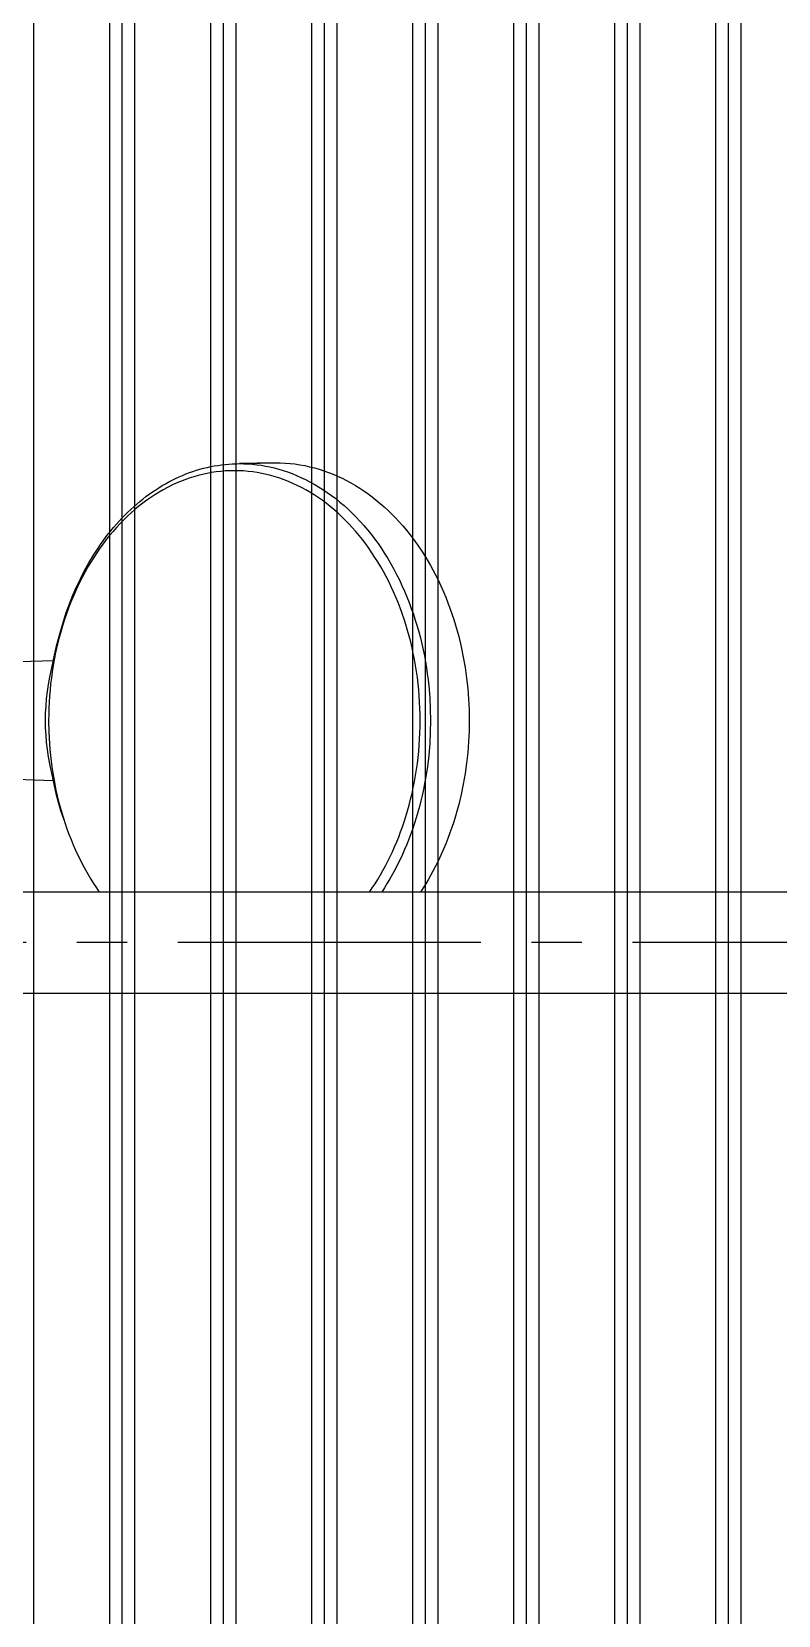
# Model space of a CAD drawing. Header units: inches. Extents: x -12478 to 399182, y -16583 to 525552.
# Drawn here: x 58216.2 to 58400.9, y 5479.4 to 5871.3 of the extents above; entities that cross this region are included whole.
import ezdxf

# ---------------------------------------------------------------- set-up
doc = ezdxf.new("R2010")
doc.units = ezdxf.units.IN
doc.header["$LTSCALE"] = 1000
doc.header["$MEASUREMENT"] = 0
doc.linetypes.add('CENTER2', pattern=[1.125, 0.75, -0.125, 0.125, -0.125])
doc.layers.add('8', color=8, linetype='Continuous')
doc.layers.add('A-ANNO-TXT3', color=252, linetype='Continuous')
doc.layers.add('Default', color=7, linetype='Continuous', true_color=0x000000)
doc.layers.add('Sanitary', color=253, linetype='Continuous', lineweight=0)

# ---------------------------------------------------------------- blocks, each defined once
blk = doc.blocks.new('Raindance S Showerpipe 300 1jet+thermostat 27114000 top')
at = {"layer": 'Default', "color": 0}
for p, q in [((382.21, -1059.7), (380.91, -1097.26)), ((410.53, -1097.25), (409.23, -1059.7)), ((328.28, -1071.24), (328.28, -1463.19)), ((353.28, -1463.19), (353.28, -1071.24)), ((377.25, -1098.11), (381.12, -1097.21)), ((381.12, -1097.21), (385, -1096.42)), ((382.82, -1097.14), (381.38, -1097.38)), ((384.25, -1096.92), (382.82, -1097.14)), ((385.68, -1096.74), (384.25, -1096.92)), ((385, -1096.42), (386.77, -1096.1)), ((387.1, -1096.57), (385.68, -1096.74)), ((386.77, -1096.1), (388.55, -1095.84)), ((388.53, -1096.44), (387.1, -1096.57)), ((389.96, -1096.33), (388.53, -1096.44)), ((388.55, -1095.84), (390.34, -1095.63)), ((392.84, -1096.18), (389.96, -1096.33)), ((390.34, -1095.63), (392.13, -1095.48)), ((392.13, -1095.48), (393.92, -1095.38)), ((395.72, -1096.13), (392.84, -1096.18)), ((393.92, -1095.38), (395.72, -1095.34)), ((395.72, -1095.34), (397.52, -1095.38)), ((397.24, -1096.14), (395.72, -1096.13)), ((398.75, -1096.18), (397.24, -1096.14)), ((397.52, -1095.38), (399.31, -1095.48)), ((400.26, -1096.25), (398.75, -1096.18)), ((399.31, -1095.48), (401.11, -1095.63)), ((401.77, -1096.35), (400.26, -1096.25)), ((401.11, -1095.63), (402.89, -1095.84)), ((403.28, -1096.47), (401.77, -1096.35)), ((402.89, -1095.84), (404.67, -1096.1)), ((404.78, -1096.62), (403.28, -1096.47)), ((404.67, -1096.1), (406.44, -1096.42)), ((406.29, -1096.8), (404.78, -1096.62)), ((407.79, -1097.01), (406.29, -1096.8)), ((406.44, -1096.42), (410.33, -1097.21)), ((409.26, -1097.24), (407.79, -1097.01)), ((410.72, -1097.5), (409.26, -1097.24)), ((410.33, -1097.21), (414.19, -1098.11)), ((367.65, -1101.14), (366.32, -1101.66)), ((368.95, -1100.66), (367.65, -1101.14)), ((370.26, -1100.2), (368.95, -1100.66)), ((371.58, -1099.77), (370.26, -1100.2)), ((371.08, -1099.93), (373.42, -1099.12)), ((372.9, -1099.37), (371.58, -1099.77)), ((374.3, -1098.97), (372.9, -1099.37)), ((373.42, -1099.12), (377.25, -1098.11)), ((375.7, -1098.6), (374.3, -1098.97)), ((377.12, -1098.26), (375.7, -1098.6)), ((378.53, -1097.94), (377.12, -1098.26)), ((379.96, -1097.64), (378.53, -1097.94)), ((381.38, -1097.38), (379.96, -1097.64)), ((412.18, -1097.78), (410.72, -1097.5)), ((413.64, -1098.1), (412.18, -1097.78)), ((415.08, -1098.44), (413.64, -1098.1)), ((414.19, -1098.11), (418.03, -1099.12)), ((416.52, -1098.8), (415.08, -1098.44)), ((417.96, -1099.2), (416.52, -1098.8)), ((419.38, -1099.62), (417.96, -1099.2)), ((418.03, -1099.12), (420.24, -1099.77)), ((420.77, -1100.07), (419.38, -1099.62)), ((420.24, -1099.77), (422.44, -1100.49)), ((422.15, -1100.53), (420.77, -1100.07)), ((423.51, -1101.03), (422.15, -1100.53)), ((422.44, -1100.49), (424.61, -1101.27)), ((424.87, -1101.55), (423.51, -1101.03)), ((359.96, -1104.59), (358.77, -1105.23)), ((361.17, -1103.97), (359.96, -1104.59)), ((362.38, -1103.38), (361.17, -1103.97)), ((363.68, -1102.78), (362.38, -1103.38)), ((364.99, -1102.2), (363.68, -1102.78)), ((366.32, -1101.66), (364.99, -1102.2)), ((424.61, -1101.27), (426.76, -1102.13)), ((426.19, -1102.09), (424.87, -1101.55)), ((427.5, -1102.66), (426.19, -1102.09)), ((426.76, -1102.13), (428.81, -1103.02)), ((428.79, -1103.25), (427.5, -1102.66)), ((430.07, -1103.87), (428.79, -1103.25)), ((428.81, -1103.02), (430.83, -1103.97)), ((431.31, -1104.5), (430.07, -1103.87)), ((430.83, -1103.97), (432.82, -1104.99)), ((432.54, -1105.16), (431.31, -1104.5)), ((432.82, -1104.99), (434.78, -1106.08)), ((354.34, -1107.94), (353.28, -1108.66)), ((355.41, -1107.24), (354.34, -1107.94)), ((356.5, -1106.56), (355.41, -1107.24)), ((357.6, -1105.9), (356.5, -1106.56)), ((358.77, -1105.23), (357.6, -1105.9)), ((433.75, -1105.85), (432.54, -1105.16)), ((434.95, -1106.56), (433.75, -1105.85)), ((434.78, -1106.08), (436.62, -1107.19)), ((436.1, -1107.28), (434.95, -1106.56)), ((437.23, -1108.02), (436.1, -1107.28)), ((436.62, -1107.19), (438.42, -1108.36)), ((438.35, -1108.79), (437.23, -1108.02)), ((439.44, -1109.59), (438.35, -1108.79)), ((438.42, -1108.36), (439.31, -1108.97)), ((439.31, -1108.97), (440.19, -1109.59)), ((440.49, -1110.39), (439.44, -1109.59)), ((440.19, -1109.59), (441.05, -1110.23)), ((441.52, -1111.21), (440.49, -1110.39)), ((441.05, -1110.23), (441.9, -1110.89)), ((442.53, -1112.06), (441.52, -1111.21)), ((441.9, -1110.89), (442.71, -1111.54)), ((443.52, -1112.93), (442.53, -1112.06)), ((442.71, -1111.54), (443.51, -1112.2)), ((443.51, -1112.2), (444.3, -1112.88)), ((444.46, -1113.8), (443.52, -1112.93)), ((444.3, -1112.88), (445.08, -1113.58)), ((445.37, -1114.69), (444.46, -1113.8)), ((445.08, -1113.58), (445.82, -1114.27)), ((446.27, -1115.61), (445.37, -1114.69)), ((445.82, -1114.27), (446.55, -1114.98)), ((447.14, -1116.55), (446.27, -1115.61)), ((446.55, -1114.98), (447.27, -1115.7)), ((447.95, -1117.49), (447.14, -1116.55)), ((447.27, -1115.7), (447.97, -1116.44)), ((447.97, -1116.44), (448.63, -1117.17)), ((448.75, -1118.44), (447.95, -1117.49)), ((448.63, -1117.17), (449.28, -1117.91)), ((449.51, -1119.42), (448.75, -1118.44)), ((449.28, -1117.91), (449.92, -1118.66)), ((450.25, -1120.42), (449.51, -1119.42)), ((449.92, -1118.66), (450.53, -1119.42)), ((450.95, -1121.41), (450.25, -1120.42)), ((450.53, -1119.42), (451.13, -1120.2)), ((451.13, -1120.2), (451.72, -1120.99)), ((451.61, -1122.42), (450.95, -1121.41)), ((452.25, -1123.45), (451.61, -1122.42)), ((451.72, -1120.99), (452.29, -1121.8)), ((452.85, -1124.5), (452.25, -1123.45)), ((452.29, -1121.8), (452.84, -1122.61)), ((452.84, -1122.61), (453.35, -1123.41)), ((453.41, -1125.53), (452.85, -1124.5)), ((453.35, -1123.41), (453.85, -1124.23)), ((453.85, -1124.23), (454.33, -1125.05)), ((453.94, -1126.59), (453.41, -1125.53)), ((454.43, -1127.66), (453.94, -1126.59)), ((454.33, -1125.05), (454.79, -1125.88)), ((454.89, -1128.74), (454.43, -1127.66)), ((454.79, -1125.88), (455.22, -1126.71)), ((455.22, -1126.71), (455.63, -1127.55)), ((455.63, -1127.55), (456.02, -1128.4)), ((456.02, -1128.4), (456.4, -1129.26)), ((455.31, -1129.82), (454.89, -1128.74)), ((455.7, -1130.91), (455.31, -1129.82)), ((456.05, -1132.01), (455.7, -1130.91)), ((456.37, -1133.12), (456.05, -1132.01)), ((456.4, -1129.26), (456.74, -1130.1)), ((456.74, -1130.1), (457.07, -1130.96)), ((457.07, -1130.96), (457.37, -1131.82)), ((457.37, -1131.82), (457.65, -1132.69)), ((456.64, -1134.22), (456.37, -1133.12)), ((456.89, -1135.33), (456.64, -1134.22)), ((457.09, -1136.45), (456.89, -1135.33)), ((457.26, -1137.58), (457.09, -1136.45)), ((457.65, -1132.69), (457.91, -1133.56)), ((457.91, -1133.56), (458.15, -1134.45)), ((458.15, -1134.45), (458.37, -1135.33)), ((458.37, -1135.33), (458.56, -1136.22)), ((458.56, -1136.22), (458.74, -1137.11)), ((457.39, -1138.7), (457.26, -1137.58)), ((457.48, -1139.82), (457.39, -1138.7)), ((457.54, -1140.95), (457.48, -1139.82)), ((458.74, -1137.11), (458.88, -1138)), ((458.88, -1138), (459.01, -1138.89)), ((459.01, -1138.89), (459.11, -1139.78)), ((459.11, -1139.78), (459.19, -1140.67)), ((457.48, -1144.35), (457.54, -1143.22)), ((457.56, -1142.08), (457.54, -1140.95)), ((457.54, -1143.22), (457.56, -1142.08)), ((459.19, -1140.67), (459.25, -1141.57)), ((459.25, -1141.57), (459.28, -1142.46)), ((459.28, -1142.46), (459.3, -1143.36)), ((459.3, -1143.36), (459.28, -1144.4)), ((459.29, -1142.68), (459.51, -1151.15)), ((459.52, -1152.07), (459.3, -1143.36)), ((456.87, -1148.87), (457.08, -1147.75)), ((457.08, -1147.75), (457.25, -1146.62)), ((457.25, -1146.62), (457.38, -1145.49)), ((457.38, -1145.49), (457.48, -1144.35)), ((459.04, -1147.6), (458.89, -1148.68)), ((459.15, -1146.53), (459.04, -1147.6)), ((459.23, -1145.46), (459.15, -1146.53)), ((459.28, -1144.4), (459.23, -1145.46)), ((456.03, -1152.21), (456.35, -1151.1)), ((456.35, -1151.1), (456.63, -1149.99)), ((456.63, -1149.99), (456.87, -1148.87)), ((458.23, -1151.95), (457.94, -1153.05)), ((458.49, -1150.86), (458.23, -1151.95)), ((458.71, -1149.77), (458.49, -1150.86)), ((458.89, -1148.68), (458.71, -1149.77)), ((459.51, -1151.15), (459.53, -1152.24)), ((454.41, -1156.56), (454.87, -1155.48)), ((454.87, -1155.48), (455.29, -1154.4)), ((455.29, -1154.4), (455.68, -1153.31)), ((455.68, -1153.31), (456.03, -1152.21)), ((457.25, -1155.25), (456.84, -1156.36)), ((457.61, -1154.15), (457.25, -1155.25)), ((457.94, -1153.05), (457.61, -1154.15)), ((459.35, -1155.85), (459.22, -1157.04)), ((459.45, -1154.65), (459.35, -1155.85)), ((459.51, -1153.45), (459.45, -1154.65)), ((459.53, -1152.24), (459.51, -1153.45)), ((452.21, -1160.77), (452.82, -1159.72)), ((452.82, -1159.72), (453.38, -1158.68)), ((453.38, -1158.68), (453.91, -1157.63)), ((453.91, -1157.63), (454.41, -1156.56)), ((455.39, -1159.65), (454.83, -1160.75)), ((455.91, -1158.56), (455.39, -1159.65)), ((456.4, -1157.46), (455.91, -1158.56)), ((456.84, -1156.36), (456.4, -1157.46)), ((458.81, -1159.49), (458.55, -1160.7)), ((459.04, -1158.27), (458.81, -1159.49)), ((459.22, -1157.04), (459.04, -1158.27)), ((449.48, -1164.78), (450.22, -1163.79)), ((450.22, -1163.79), (450.91, -1162.8)), ((450.91, -1162.8), (451.58, -1161.79)), ((451.58, -1161.79), (452.21, -1160.77)), ((453.59, -1162.92), (452.91, -1163.99)), ((454.23, -1161.83), (453.59, -1162.92)), ((454.83, -1160.75), (454.23, -1161.83)), ((457.92, -1163.07), (457.54, -1164.22)), ((458.25, -1161.9), (457.92, -1163.07)), ((458.55, -1160.7), (458.25, -1161.9)), ((446.24, -1168.58), (447.11, -1167.64)), ((447.11, -1167.64), (447.92, -1166.71)), ((447.92, -1166.71), (448.72, -1165.76)), ((448.72, -1165.76), (449.48, -1164.78)), ((450.64, -1167.16), (449.8, -1168.19)), ((451.44, -1166.11), (450.64, -1167.16)), ((452.19, -1165.06), (451.44, -1166.11)), ((452.91, -1163.99), (452.19, -1165.06)), ((456.21, -1167.63), (455.69, -1168.74)), ((456.69, -1166.49), (456.21, -1167.63)), ((457.14, -1165.36), (456.69, -1166.49)), ((457.54, -1164.22), (457.14, -1165.36)), ((442.52, -1172.12), (443.5, -1171.25)), ((443.5, -1171.25), (444.44, -1170.38)), ((444.44, -1170.38), (445.35, -1169.49)), ((445.35, -1169.49), (446.24, -1168.58)), ((447.08, -1171.2), (446.09, -1172.18)), ((448.02, -1170.21), (447.08, -1171.2)), ((448.93, -1169.21), (448.02, -1170.21)), ((449.8, -1168.19), (448.93, -1169.21)), ((454.55, -1170.93), (453.92, -1172.01)), ((455.14, -1169.85), (454.55, -1170.93)), ((455.69, -1168.74), (455.14, -1169.85)), ((353.28, -1175.5), (354.31, -1176.21)), ((437.24, -1176.13), (438.35, -1175.37)), ((438.35, -1175.37), (439.45, -1174.57)), ((439.45, -1174.57), (440.49, -1173.78)), ((440.49, -1173.78), (441.51, -1172.96)), ((441.51, -1172.96), (442.52, -1172.12)), ((442.94, -1174.99), (441.82, -1175.89)), ((444.03, -1174.07), (442.94, -1174.99)), ((445.08, -1173.13), (444.03, -1174.07)), ((446.09, -1172.18), (445.08, -1173.13)), ((451.85, -1175.16), (451.09, -1176.19)), ((452.57, -1174.13), (451.85, -1175.16)), ((453.26, -1173.08), (452.57, -1174.13)), ((453.92, -1172.01), (453.26, -1173.08)), ((354.36, -1179.23), (353.28, -1178.53)), ((354.31, -1176.21), (355.36, -1176.89)), ((355.46, -1179.92), (354.36, -1179.23)), ((355.36, -1176.89), (356.43, -1177.56)), ((356.43, -1177.56), (357.52, -1178.21)), ((357.52, -1178.21), (358.63, -1178.85)), ((358.63, -1178.85), (359.76, -1179.46)), ((359.76, -1179.46), (360.91, -1180.06)), ((431.35, -1179.64), (432.57, -1178.98)), ((432.57, -1178.98), (433.78, -1178.3)), ((433.78, -1178.3), (434.97, -1177.59)), ((434.97, -1177.59), (436.11, -1176.87)), ((437.05, -1179.25), (435.79, -1180.03)), ((436.11, -1176.87), (437.24, -1176.13)), ((438.29, -1178.45), (437.05, -1179.25)), ((439.5, -1177.62), (438.29, -1178.45)), ((440.68, -1176.76), (439.5, -1177.62)), ((441.82, -1175.89), (440.68, -1176.76)), ((448.63, -1179.15), (447.73, -1180.12)), ((449.47, -1178.18), (448.63, -1179.15)), ((450.29, -1177.2), (449.47, -1178.18)), ((451.09, -1176.19), (450.29, -1177.2)), ((356.58, -1180.58), (355.46, -1179.92)), ((357.73, -1181.24), (356.58, -1180.58)), ((358.9, -1181.87), (357.73, -1181.24)), ((360.09, -1182.48), (358.9, -1181.87)), ((361.31, -1183.08), (360.09, -1182.48)), ((360.91, -1180.06), (362.08, -1180.63)), ((362.54, -1183.66), (361.31, -1183.08)), ((362.08, -1180.63), (363.26, -1181.19)), ((363.26, -1181.19), (364.46, -1181.73)), ((364.46, -1181.73), (365.68, -1182.24)), ((365.68, -1182.24), (366.91, -1182.74)), ((366.91, -1182.74), (368.16, -1183.21)), ((368.16, -1183.21), (369.42, -1183.67)), ((422.21, -1183.6), (423.58, -1183.11)), ((423.58, -1183.11), (424.93, -1182.58)), ((424.93, -1182.58), (426.24, -1182.04)), ((426.24, -1182.04), (427.55, -1181.48)), ((427.55, -1181.48), (428.84, -1180.89)), ((428.84, -1180.89), (430.11, -1180.27)), ((430.51, -1182.9), (429.14, -1183.55)), ((430.11, -1180.27), (431.35, -1179.64)), ((431.86, -1182.22), (430.51, -1182.9)), ((433.2, -1181.52), (431.86, -1182.22)), ((434.51, -1180.79), (433.2, -1181.52)), ((435.79, -1180.03), (434.51, -1180.79)), ((444.9, -1182.88), (443.88, -1183.78)), ((445.87, -1181.98), (444.9, -1182.88)), ((446.81, -1181.06), (445.87, -1181.98)), ((447.73, -1180.12), (446.81, -1181.06)), ((363.8, -1184.21), (362.54, -1183.66)), ((365.07, -1184.75), (363.8, -1184.21)), ((366.36, -1185.26), (365.07, -1184.75)), ((367.67, -1185.75), (366.36, -1185.26)), ((369, -1186.22), (367.67, -1185.75)), ((370.34, -1186.67), (369, -1186.22)), ((369.42, -1183.67), (370.7, -1184.1)), ((371.69, -1187.09), (370.34, -1186.67)), ((370.7, -1184.1), (371.99, -1184.51)), ((373.06, -1187.5), (371.69, -1187.09)), ((371.99, -1184.51), (373.39, -1184.93)), ((373.39, -1184.93), (374.81, -1185.33)), ((374.81, -1185.33), (376.25, -1185.69)), ((376.25, -1185.69), (377.7, -1186.04)), ((377.7, -1186.04), (379.15, -1186.35)), ((379.15, -1186.35), (380.62, -1186.64)), ((380.62, -1186.64), (382.1, -1186.9)), ((382.1, -1186.9), (383.59, -1187.14)), ((383.59, -1187.14), (385.09, -1187.35)), ((385.09, -1187.35), (386.59, -1187.53)), ((404.85, -1187.53), (406.35, -1187.35)), ((406.35, -1187.35), (407.85, -1187.14)), ((407.85, -1187.14), (409.33, -1186.9)), ((409.33, -1186.9), (410.81, -1186.64)), ((410.81, -1186.64), (412.28, -1186.35)), ((412.28, -1186.35), (413.75, -1186.04)), ((413.75, -1186.04), (415.19, -1185.7)), ((415.19, -1185.7), (416.62, -1185.33)), ((416.62, -1185.33), (418.04, -1184.94)), ((419.12, -1187.28), (417.65, -1187.7)), ((418.04, -1184.94), (419.46, -1184.51)), ((420.59, -1186.84), (419.12, -1187.28)), ((419.46, -1184.51), (420.84, -1184.07)), ((422.04, -1186.36), (420.59, -1186.84)), ((420.84, -1184.07), (422.21, -1183.6)), ((423.49, -1185.86), (422.04, -1186.36)), ((424.92, -1185.32), (423.49, -1185.86)), ((426.34, -1184.76), (424.92, -1185.32)), ((427.75, -1184.17), (426.34, -1184.76)), ((429.14, -1183.55), (427.75, -1184.17)), ((440.69, -1186.33), (439.2, -1187.4)), ((441.78, -1185.5), (440.69, -1186.33)), ((442.84, -1184.66), (441.78, -1185.5)), ((443.88, -1183.78), (442.84, -1184.66)), ((354.3, -1188.77), (353.28, -1188.11)), ((355.33, -1189.42), (354.3, -1188.77)), ((356.35, -1190.03), (355.33, -1189.42)), ((357.38, -1190.62), (356.35, -1190.03)), ((358.43, -1191.19), (357.38, -1190.62)), ((359.49, -1191.75), (358.43, -1191.19)), ((374.43, -1187.87), (373.06, -1187.5)), ((375.82, -1188.23), (374.43, -1187.87)), ((377.22, -1188.56), (375.82, -1188.23)), ((378.63, -1188.86), (377.22, -1188.56)), ((380.04, -1189.14), (378.63, -1188.86)), ((381.46, -1189.4), (380.04, -1189.14)), ((384.31, -1189.83), (381.46, -1189.4)), ((387.17, -1190.17), (384.31, -1189.83)), ((386.59, -1187.53), (388.1, -1187.68)), ((390.03, -1190.41), (387.17, -1190.17)), ((388.1, -1187.68), (389.62, -1187.81)), ((389.62, -1187.81), (391.14, -1187.91)), ((392.88, -1190.55), (390.03, -1190.41)), ((391.14, -1187.91), (392.66, -1187.98)), ((392.66, -1187.98), (394.19, -1188.02)), ((395.72, -1190.6), (392.88, -1190.55)), ((394.19, -1188.02), (395.72, -1188.03)), ((395.72, -1188.03), (397.25, -1188.02)), ((398.56, -1190.55), (395.72, -1190.6)), ((397.25, -1188.02), (398.78, -1187.98)), ((401.43, -1190.41), (398.56, -1190.55)), ((398.78, -1187.98), (400.3, -1187.91)), ((400.3, -1187.91), (401.83, -1187.81)), ((404.35, -1190.16), (401.43, -1190.41)), ((401.83, -1187.81), (403.34, -1187.68)), ((403.34, -1187.68), (404.85, -1187.53)), ((405.82, -1190), (404.35, -1190.16)), ((407.29, -1189.81), (405.82, -1190)), ((408.77, -1189.59), (407.29, -1189.81)), ((410.25, -1189.35), (408.77, -1189.59)), ((411.73, -1189.08), (410.25, -1189.35)), ((413.21, -1188.78), (411.73, -1189.08)), ((414.7, -1188.45), (413.21, -1188.78)), ((416.18, -1188.09), (414.7, -1188.45)), ((417.65, -1187.7), (416.18, -1188.09)), ((433.02, -1191.19), (431.95, -1191.75)), ((434.07, -1190.62), (433.02, -1191.19)), ((435.1, -1190.03), (434.07, -1190.62)), ((436.11, -1189.42), (435.1, -1190.03)), ((437.67, -1188.43), (436.11, -1189.42)), ((439.2, -1187.4), (437.67, -1188.43)), ((360.57, -1192.3), (359.49, -1191.75)), ((361.66, -1192.83), (360.57, -1192.3)), ((363.89, -1193.83), (361.66, -1192.83)), ((365.22, -1194.39), (363.89, -1193.83)), ((366.56, -1194.92), (365.22, -1194.39)), ((367.92, -1195.42), (366.56, -1194.92)), ((424.88, -1194.92), (423.52, -1195.42)), ((426.22, -1194.39), (424.88, -1194.92)), ((427.55, -1193.83), (426.22, -1194.39)), ((429.78, -1192.83), (427.55, -1193.83)), ((430.88, -1192.3), (429.78, -1192.83)), ((431.95, -1191.75), (430.88, -1192.3)), ((369.3, -1195.91), (367.92, -1195.42)), ((370.69, -1196.36), (369.3, -1195.91)), ((372.09, -1196.8), (370.69, -1196.36)), ((373.51, -1197.2), (372.09, -1196.8)), ((374.94, -1197.59), (373.51, -1197.2)), ((377.46, -1198.19), (374.94, -1197.59)), ((380.02, -1198.72), (377.46, -1198.19)), ((382.59, -1199.17), (380.02, -1198.72)), ((411.43, -1198.72), (408.85, -1199.17)), ((413.98, -1198.19), (411.43, -1198.72)), ((416.51, -1197.59), (413.98, -1198.19)), ((417.94, -1197.2), (416.51, -1197.59)), ((419.36, -1196.8), (417.94, -1197.2)), ((420.76, -1196.36), (419.36, -1196.8)), ((422.15, -1195.91), (420.76, -1196.36)), ((423.52, -1195.42), (422.15, -1195.91)), ((385.19, -1199.53), (382.59, -1199.17)), ((387.81, -1199.82), (385.19, -1199.53)), ((390.44, -1200.02), (387.81, -1199.82)), ((393.08, -1200.14), (390.44, -1200.02)), ((395.72, -1200.19), (393.08, -1200.14)), ((398.37, -1200.14), (395.72, -1200.19)), ((401.01, -1200.02), (398.37, -1200.14)), ((403.64, -1199.82), (401.01, -1200.02)), ((406.25, -1199.53), (403.64, -1199.82)), ((408.85, -1199.17), (406.25, -1199.53))]:
    blk.add_line(p, q, dxfattribs=at)

msp = doc.modelspace()

# ---------------------------------------------------------------- hatches: boundary and pattern name
at = {"layer": '8'}
h = msp.add_hatch(dxfattribs=at)
h.set_pattern_fill('PLAST', color=8, scale=100, angle=90)
h.set_pattern_definition([(90, (46791.716, 0), (-25, 2e-15), []), (90, (46788.591, 2e-16), (-25, 2e-15), []), (90, (46785.466, 4e-16), (-25, 2e-15), [])])
h.paths.add_polyline_path([(58099.34, 6224.53), (59764.34, 6224.53), (59764.34, 5067.31), (58099.34, 5067.31)])

# ---------------------------------------------------------------- linework, layer by layer
at = {"layer": 'A-ANNO-TXT3', "linetype": 'CENTER2', "ltscale": 0.1}
msp.add_line((58777.31, 5645.92, 0), (58010.62, 5645.92, 0), dxfattribs=at)

# ---------------------------------------------------------------- block references
at = {"layer": 'Sanitary', "rotation": 90}
msp.add_blockref('Raindance S Showerpipe 300 1jet+thermostat 27114000 top', (57124.25, 5305.13, 0), dxfattribs=at)

doc.saveas('drawing.dxf')
